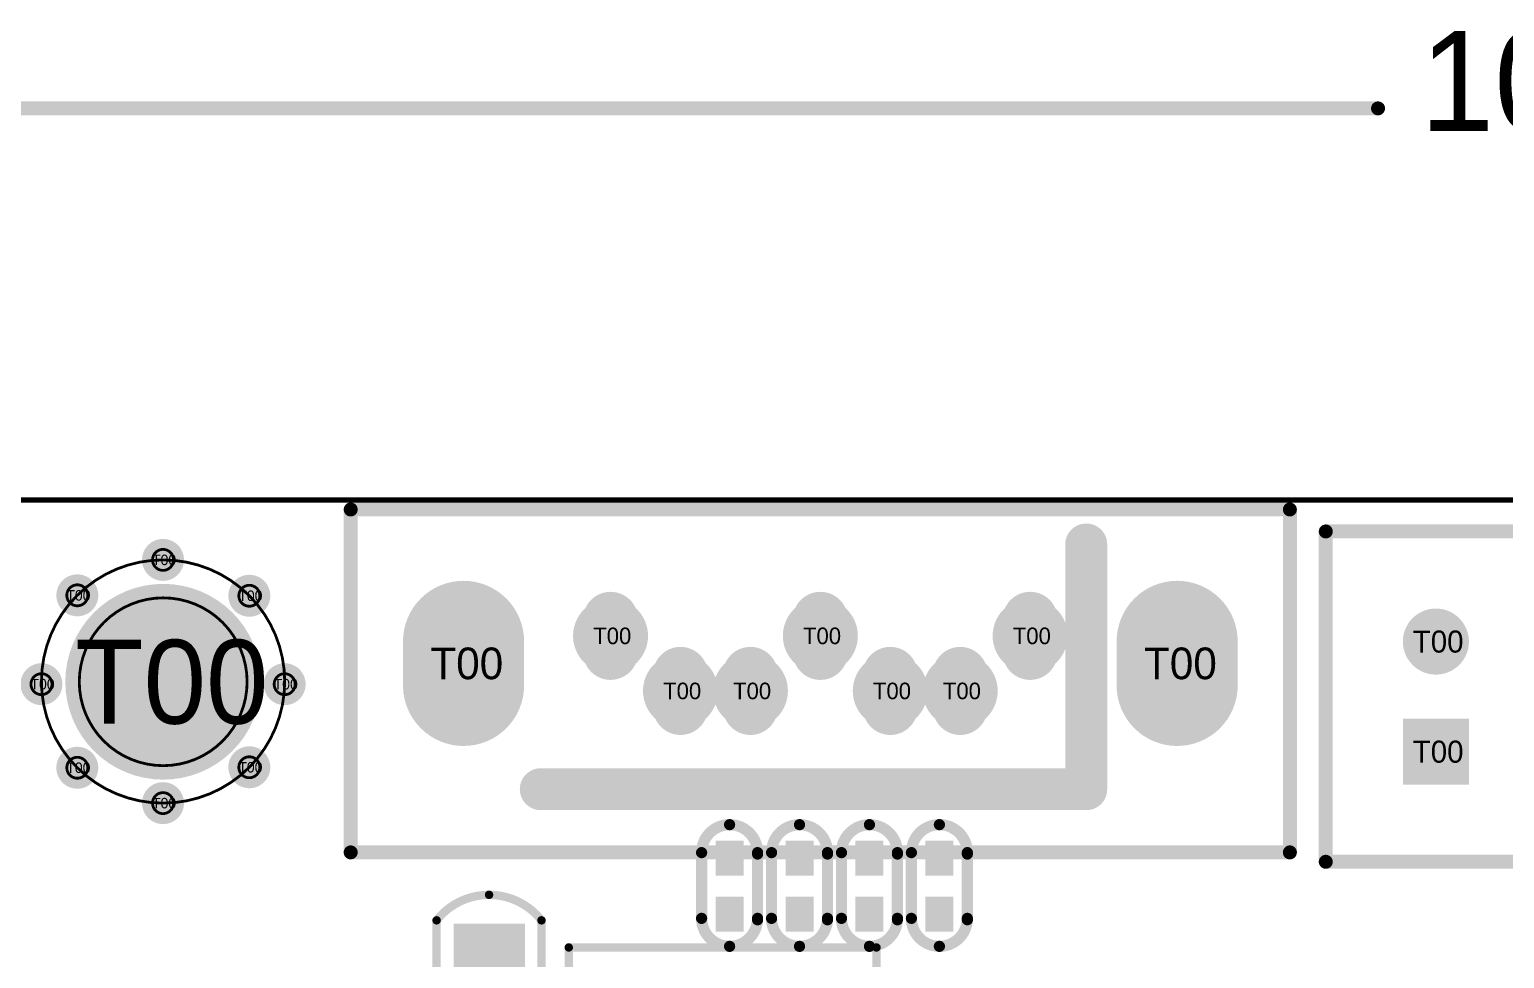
# Model space of a CAD drawing. Extents: x -400 to 4142, y 20 to 2756.
# Drawn here: x 844 to 1899, y 2092 to 2756 of the extents above; entities that cross this region are included whole.
import ezdxf
from ezdxf.enums import TextEntityAlignment as Align

# ---------------------------------------------------------------- set-up
doc = ezdxf.new("R2010")
doc.units = 0
doc.header["$MEASUREMENT"] = 0
for name, color, linetype in [('2DLINES_1', 3, 'Continuous'), ('BOARD_OUTLINE', 1, 'Continuous'), ('COMP_OUTLINE_BOTTOM', 6, 'Continuous'), ('COMP_OUTLINE_TOP', 4, 'Continuous'), ('PADLAYER_BOTTOM', 7, 'Continuous'), ('PADLAYER_TOP', 5, 'Continuous'), ('TEXT_1', 2, 'Continuous'), ('TOOL_TOP', 8, 'Continuous'), ('TOOLCODE_TOP', 9, 'Continuous')]:
    doc.layers.add(name, color=color, linetype=linetype)

msp = doc.modelspace()

# ---------------------------------------------------------------- linework, layer by layer
at = {"layer": '2DLINES_1', "const_width": 10}
msp.add_lwpolyline([(30, 2700), (1808.636, 2700)], dxfattribs=at)
at = {"layer": '2DLINES_1', "const_width": 5}
msp.add_lwpolyline([(1806.136, 2700, 1), (1811.136, 2700, 1)], format="xyb", close=True, dxfattribs=at)
at = {"layer": 'BOARD_OUTLINE', "const_width": 3.937}
msp.add_lwpolyline([(3930.866, 2420), (73.858, 2420, 0.414214)], format="xyb", dxfattribs=at)
at = {"layer": 'COMP_OUTLINE_BOTTOM', "const_width": 8}
for points in [[(1344.982, 2187.809, 0.414214), (1324.982, 2167.809)], [(1364.982, 2167.809, 0.414214), (1344.982, 2187.809, 0.414214)], [(1394.982, 2187.809, 0.414214), (1374.982, 2167.809)], [(1414.982, 2167.809, 0.414214), (1394.982, 2187.809, 0.414214)], [(1444.982, 2187.809, 0.414214), (1424.982, 2167.809)], [(1464.982, 2167.809, 0.414214), (1444.982, 2187.809, 0.414214)], [(1494.982, 2187.809, 0.414214), (1474.982, 2167.809)], [(1514.982, 2167.809, 0.414214), (1494.982, 2187.809, 0.414214)], [(1324.982, 2120.809, 0.414214), (1344.982, 2100.809, 0.414214)], [(1344.982, 2100.809, 0.414214), (1364.982, 2120.809)], [(1374.982, 2120.809, 0.414214), (1394.982, 2100.809, 0.414214)], [(1394.982, 2100.809, 0.414214), (1414.982, 2120.809)], [(1424.982, 2120.809, 0.414214), (1444.982, 2100.809, 0.414214)], [(1444.982, 2100.809, 0.414214), (1464.982, 2120.809)], [(1474.982, 2120.809, 0.414214), (1494.982, 2100.809, 0.414214)], [(1494.982, 2100.809, 0.414214), (1514.982, 2120.809)]]:
    msp.add_lwpolyline(points, format="xyb", dxfattribs=at)
at = {"layer": 'COMP_OUTLINE_BOTTOM', "const_width": 4}
for points in [[(1342.982, 2187.809, 1), (1346.982, 2187.809, 1)], [(1342.982, 2187.809, 1), (1346.982, 2187.809, 1)], [(1392.982, 2187.809, 1), (1396.982, 2187.809, 1)], [(1392.982, 2187.809, 1), (1396.982, 2187.809, 1)], [(1442.982, 2187.809, 1), (1446.982, 2187.809, 1)], [(1442.982, 2187.809, 1), (1446.982, 2187.809, 1)], [(1492.982, 2187.809, 1), (1496.982, 2187.809, 1)], [(1492.982, 2187.809, 1), (1496.982, 2187.809, 1)], [(1322.982, 2167.809, 1), (1326.982, 2167.809, 1)], [(1322.982, 2167.809, 1), (1326.982, 2167.809, 1)], [(1362.982, 2167.809, 1), (1366.982, 2167.809, 1)], [(1362.982, 2166.809, 1), (1366.982, 2166.809, 1)], [(1372.982, 2167.809, 1), (1376.982, 2167.809, 1)], [(1372.982, 2167.809, 1), (1376.982, 2167.809, 1)], [(1412.982, 2167.809, 1), (1416.982, 2167.809, 1)], [(1412.982, 2166.809, 1), (1416.982, 2166.809, 1)], [(1422.982, 2167.809, 1), (1426.982, 2167.809, 1)], [(1422.982, 2167.809, 1), (1426.982, 2167.809, 1)], [(1462.982, 2167.809, 1), (1466.982, 2167.809, 1)], [(1462.982, 2166.809, 1), (1466.982, 2166.809, 1)], [(1472.982, 2167.809, 1), (1476.982, 2167.809, 1)], [(1472.982, 2167.809, 1), (1476.982, 2167.809, 1)], [(1512.982, 2167.809, 1), (1516.982, 2167.809, 1)], [(1512.982, 2166.809, 1), (1516.982, 2166.809, 1)], [(1322.982, 2120.809, 1), (1326.982, 2120.809, 1)], [(1322.982, 2120.809, 1), (1326.982, 2120.809, 1)], [(1362.982, 2120.809, 1), (1366.982, 2120.809, 1)], [(1362.982, 2119.809, 1), (1366.982, 2119.809, 1)], [(1372.982, 2120.809, 1), (1376.982, 2120.809, 1)], [(1372.982, 2120.809, 1), (1376.982, 2120.809, 1)], [(1412.982, 2120.809, 1), (1416.982, 2120.809, 1)], [(1412.982, 2119.809, 1), (1416.982, 2119.809, 1)], [(1422.982, 2120.809, 1), (1426.982, 2120.809, 1)], [(1422.982, 2120.809, 1), (1426.982, 2120.809, 1)], [(1462.982, 2120.809, 1), (1466.982, 2120.809, 1)], [(1462.982, 2119.809, 1), (1466.982, 2119.809, 1)], [(1472.982, 2120.809, 1), (1476.982, 2120.809, 1)], [(1472.982, 2120.809, 1), (1476.982, 2120.809, 1)], [(1512.982, 2120.809, 1), (1516.982, 2120.809, 1)], [(1512.982, 2119.809, 1), (1516.982, 2119.809, 1)], [(1342.982, 2100.809, 1), (1346.982, 2100.809, 1)], [(1342.982, 2100.809, 1), (1346.982, 2100.809, 1)], [(1392.982, 2100.809, 1), (1396.982, 2100.809, 1)], [(1392.982, 2100.809, 1), (1396.982, 2100.809, 1)], [(1442.982, 2100.809, 1), (1446.982, 2100.809, 1)], [(1442.982, 2100.809, 1), (1446.982, 2100.809, 1)], [(1492.982, 2100.809, 1), (1496.982, 2100.809, 1)], [(1492.982, 2100.809, 1), (1496.982, 2100.809, 1)]]:
    msp.add_lwpolyline(points, format="xyb", close=True, dxfattribs=at)
at = {"layer": 'COMP_OUTLINE_BOTTOM', "const_width": 8}
for points in [[(1324.982, 2167.809), (1324.982, 2120.809)], [(1364.982, 2166.809), (1364.982, 2119.809)], [(1374.982, 2167.809), (1374.982, 2120.809)], [(1414.982, 2166.809), (1414.982, 2119.809)], [(1424.982, 2167.809), (1424.982, 2120.809)], [(1464.982, 2166.809), (1464.982, 2119.809)], [(1474.982, 2167.809), (1474.982, 2120.809)], [(1514.982, 2166.809), (1514.982, 2119.809)]]:
    msp.add_lwpolyline(points, dxfattribs=at)
at = {"layer": 'COMP_OUTLINE_TOP'}
for points, const_width in [([(1074.076, 2167.982), (1074.076, 2413.179)], 10), ([(1074.076, 2413.179), (1745.585, 2413.179)], 10), ([(1745.585, 2413.179), (1745.585, 2167.982)], 10), ([(1599.982, 2213.179), (1599.982, 2388.179)], 30), ([(1771.26, 2161.26), (1771.26, 2397.48)], 10), ([(1771.26, 2397.48), (3739.764, 2397.48)], 10), ([(1209.982, 2213.179), (1599.982, 2213.179)], 30), ([(1745.585, 2167.982), (1074.076, 2167.982)], 10), ([(3739.764, 2161.259), (1771.26, 2161.26)], 10), ([(1230, 1870), (1230, 2100)], 6), ([(1230, 2100), (1450, 2100)], 6), ([(1450, 2100), (1450, 1870)], 6)]:
    msp.add_lwpolyline(points, dxfattribs=dict(at, const_width=const_width))
for points, const_width in [([(1071.576, 2413.179, 1), (1076.576, 2413.179, 1)], 5), ([(1071.576, 2413.179, 1), (1076.576, 2413.179, 1)], 5), ([(1743.085, 2413.179, 1), (1748.085, 2413.179, 1)], 5), ([(1743.085, 2413.179, 1), (1748.085, 2413.179, 1)], 5), ([(1592.482, 2388.179, 1), (1607.482, 2388.179, 1)], 15), ([(1768.76, 2397.48, 1), (1773.76, 2397.48, 1)], 5), ([(1768.76, 2397.48, 1), (1773.76, 2397.48, 1)], 5), ([(1202.482, 2213.179, 1), (1217.482, 2213.179, 1)], 15), ([(1592.482, 2213.179, 1), (1607.482, 2213.179, 1)], 15), ([(1592.482, 2213.179, 1), (1607.482, 2213.179, 1)], 15), ([(1071.576, 2167.982, 1), (1076.576, 2167.982, 1)], 5), ([(1071.576, 2167.982, 1), (1076.576, 2167.982, 1)], 5), ([(1743.085, 2167.982, 1), (1748.085, 2167.982, 1)], 5), ([(1743.085, 2167.982, 1), (1748.085, 2167.982, 1)], 5), ([(1768.76, 2161.26, 1), (1773.76, 2161.26, 1)], 5), ([(1768.76, 2161.26, 1), (1773.76, 2161.26, 1)], 5), ([(1171.481, 2137.631, 1), (1174.481, 2137.631, 1)], 3), ([(1171.481, 2137.631, 1), (1174.481, 2137.631, 1)], 3), ([(1133.981, 2119.392, 1), (1136.981, 2119.392, 1)], 3), ([(1133.981, 2119.392, 1), (1136.981, 2119.392, 1)], 3), ([(1208.981, 2119.392, 1), (1211.981, 2119.392, 1)], 3), ([(1208.981, 2119.392, 1), (1211.981, 2119.392, 1)], 3), ([(1228.5, 2100, 1), (1231.5, 2100, 1)], 3), ([(1228.5, 2100, 1), (1231.5, 2100, 1)], 3), ([(1448.5, 2100, 1), (1451.5, 2100, 1)], 3), ([(1448.5, 2100, 1), (1451.5, 2100, 1)], 3)]:
    msp.add_lwpolyline(points, format="xyb", close=True, dxfattribs=dict(at, const_width=const_width))
for points, const_width in [([(852.957, 2290.18, 1), (1026.883, 2290.18, 1), (852.957, 2290.18)], 2), ([(1135.481, 2119.392, -0.230282), (1172.981, 2137.631, -0.230282)], 6), ([(1172.981, 2137.631, -0.230282), (1210.481, 2119.392)], 6), ([(1135.481, 1987.005), (1135.481, 2119.392, -0.230282)], 6), ([(1210.481, 2119.392), (1210.481, 1987.005, -0.169436)], 6)]:
    msp.add_lwpolyline(points, format="xyb", dxfattribs=dict(at, const_width=const_width))
at = {"layer": 'PADLAYER_BOTTOM'}
for points, const_width in [([(932.38, 2377.15, 1), (947.38, 2377.15, 1)], 15), ([(871.1, 2351.81, 1), (886.1, 2351.81, 1)], 15), ([(994.09, 2351.5, 1), (1009.09, 2351.5, 1)], 15), ([(905, 2290, 1), (975, 2290, 1)], 70), ([(1133.102, 2318.886, 1), (1176.409, 2318.886, 1)], 43.307), ([(1250.031, 2334.634, 1), (1269.716, 2334.634, 1)], 19.685), ([(1400.031, 2334.635, 1), (1419.716, 2334.635, 1)], 19.685), ([(1550.031, 2334.635, 1), (1569.716, 2334.635, 1)], 19.685), ([(1643.338, 2318.887, 1), (1686.645, 2318.887, 1)], 43.307), ([(1838.189, 2318.74, 1), (1861.811, 2318.74, 1)], 23.622), ([(1133.102, 2287.39, 1), (1176.409, 2287.39, 1)], 43.307), ([(1250.031, 2311.012, 1), (1269.716, 2311.012, 1)], 19.685), ([(1400.031, 2311.012, 1), (1419.716, 2311.012, 1)], 19.685), ([(1550.031, 2311.013, 1), (1569.716, 2311.013, 1)], 19.685), ([(1643.338, 2287.391, 1), (1686.645, 2287.391, 1)], 43.307), ([(1300.031, 2295.264, 1), (1319.716, 2295.264, 1)], 19.685), ([(1350.031, 2295.264, 1), (1369.716, 2295.264, 1)], 19.685), ([(1450.031, 2295.264, 1), (1469.716, 2295.264, 1)], 19.685), ([(1500.031, 2295.264, 1), (1519.716, 2295.264, 1)], 19.685), ([(845.47, 2288.28, 1), (860.47, 2288.28, 1)], 15), ([(1019.35, 2288.26, 1), (1034.35, 2288.26, 1)], 15), ([(1300.031, 2271.642, 1), (1319.716, 2271.642, 1)], 19.685), ([(1350.031, 2271.642, 1), (1369.716, 2271.642, 1)], 19.685), ([(1450.031, 2271.642, 1), (1469.716, 2271.642, 1)], 19.685), ([(1500.031, 2271.642, 1), (1519.716, 2271.642, 1)], 19.685), ([(871.09, 2228.51, 1), (886.09, 2228.51, 1)], 15), ([(994.07, 2228.86, 1), (1009.07, 2228.86, 1)], 15), ([(932.38, 2203.21, 1), (947.38, 2203.21, 1)], 15)]:
    msp.add_lwpolyline(points, format="xyb", close=True, dxfattribs=dict(at, const_width=const_width))
for points in [[(1240.188, 2334.634), (1240.188, 2311.012), (1279.558, 2334.634), (1279.558, 2311.012)], [(1390.188, 2334.635), (1390.188, 2311.012), (1429.558, 2334.635), (1429.558, 2311.012)], [(1540.188, 2334.635), (1540.188, 2311.013), (1579.558, 2334.635), (1579.558, 2311.013)], [(1111.448, 2318.886), (1111.448, 2287.39), (1198.062, 2318.886), (1198.062, 2287.39)], [(1621.684, 2318.887), (1621.684, 2287.391), (1708.298, 2318.887), (1708.298, 2287.391)], [(1290.188, 2295.264), (1290.188, 2271.642), (1329.558, 2295.264), (1329.558, 2271.642)], [(1340.188, 2295.264), (1340.188, 2271.642), (1379.558, 2295.264), (1379.558, 2271.642)], [(1440.188, 2295.264), (1440.188, 2271.642), (1479.558, 2295.264), (1479.558, 2271.642)], [(1490.188, 2295.264), (1490.188, 2271.642), (1529.558, 2295.264), (1529.558, 2271.642)], [(1873.622, 2216.378), (1873.622, 2263.622), (1826.378, 2216.378), (1826.378, 2263.622)], [(1354.982, 2151.309), (1354.982, 2176.309), (1334.982, 2151.309), (1334.982, 2176.309)], [(1404.982, 2151.309), (1404.982, 2176.309), (1384.982, 2151.309), (1384.982, 2176.309)], [(1454.982, 2151.309), (1454.982, 2176.309), (1434.982, 2151.309), (1434.982, 2176.309)], [(1504.982, 2151.309), (1504.982, 2176.309), (1484.982, 2151.309), (1484.982, 2176.309)], [(1354.982, 2111.309), (1354.982, 2136.309), (1334.982, 2111.309), (1334.982, 2136.309)], [(1404.982, 2111.309), (1404.982, 2136.309), (1384.982, 2111.309), (1384.982, 2136.309)], [(1454.982, 2111.309), (1454.982, 2136.309), (1434.982, 2111.309), (1434.982, 2136.309)], [(1504.982, 2111.309), (1504.982, 2136.309), (1484.982, 2111.309), (1484.982, 2136.309)]]:
    msp.add_solid(points, dxfattribs=at)
at = {"layer": 'PADLAYER_TOP'}
for points, const_width in [([(932.38, 2377.15, 1), (947.38, 2377.15, 1)], 15), ([(871.1, 2351.81, 1), (886.1, 2351.81, 1)], 15), ([(994.09, 2351.5, 1), (1009.09, 2351.5, 1)], 15), ([(905, 2290, 1), (975, 2290, 1)], 70), ([(1133.102, 2318.886, 1), (1176.409, 2318.886, 1)], 43.307), ([(1250.031, 2334.634, 1), (1269.716, 2334.634, 1)], 19.685), ([(1400.031, 2334.635, 1), (1419.716, 2334.635, 1)], 19.685), ([(1550.031, 2334.635, 1), (1569.716, 2334.635, 1)], 19.685), ([(1643.338, 2318.887, 1), (1686.645, 2318.887, 1)], 43.307), ([(1838.189, 2318.74, 1), (1861.811, 2318.74, 1)], 23.622), ([(1133.102, 2287.39, 1), (1176.409, 2287.39, 1)], 43.307), ([(1250.031, 2311.012, 1), (1269.716, 2311.012, 1)], 19.685), ([(1400.031, 2311.012, 1), (1419.716, 2311.012, 1)], 19.685), ([(1550.031, 2311.013, 1), (1569.716, 2311.013, 1)], 19.685), ([(1643.338, 2287.391, 1), (1686.645, 2287.391, 1)], 43.307), ([(1300.031, 2295.264, 1), (1319.716, 2295.264, 1)], 19.685), ([(1350.031, 2295.264, 1), (1369.716, 2295.264, 1)], 19.685), ([(1450.031, 2295.264, 1), (1469.716, 2295.264, 1)], 19.685), ([(1500.031, 2295.264, 1), (1519.716, 2295.264, 1)], 19.685), ([(845.47, 2288.28, 1), (860.47, 2288.28, 1)], 15), ([(1019.35, 2288.26, 1), (1034.35, 2288.26, 1)], 15), ([(1300.031, 2271.642, 1), (1319.716, 2271.642, 1)], 19.685), ([(1350.031, 2271.642, 1), (1369.716, 2271.642, 1)], 19.685), ([(1450.031, 2271.642, 1), (1469.716, 2271.642, 1)], 19.685), ([(1500.031, 2271.642, 1), (1519.716, 2271.642, 1)], 19.685), ([(871.09, 2228.51, 1), (886.09, 2228.51, 1)], 15), ([(994.07, 2228.86, 1), (1009.07, 2228.86, 1)], 15), ([(932.38, 2203.21, 1), (947.38, 2203.21, 1)], 15)]:
    msp.add_lwpolyline(points, format="xyb", close=True, dxfattribs=dict(at, const_width=const_width))
for points in [[(1240.188, 2334.634), (1240.188, 2311.012), (1279.558, 2334.634), (1279.558, 2311.012)], [(1390.188, 2334.635), (1390.188, 2311.012), (1429.558, 2334.635), (1429.558, 2311.012)], [(1540.188, 2334.635), (1540.188, 2311.013), (1579.558, 2334.635), (1579.558, 2311.013)], [(1111.448, 2318.886), (1111.448, 2287.39), (1198.062, 2318.886), (1198.062, 2287.39)], [(1621.684, 2318.887), (1621.684, 2287.391), (1708.298, 2318.887), (1708.298, 2287.391)], [(1290.188, 2295.264), (1290.188, 2271.642), (1329.558, 2295.264), (1329.558, 2271.642)], [(1340.188, 2295.264), (1340.188, 2271.642), (1379.558, 2295.264), (1379.558, 2271.642)], [(1440.188, 2295.264), (1440.188, 2271.642), (1479.558, 2295.264), (1479.558, 2271.642)], [(1490.188, 2295.264), (1490.188, 2271.642), (1529.558, 2295.264), (1529.558, 2271.642)], [(1873.622, 2216.378), (1873.622, 2263.622), (1826.378, 2216.378), (1826.378, 2263.622)], [(1198.791, 2116.96), (1147.611, 2116.96), (1198.791, 2077.59), (1147.611, 2077.59)]]:
    msp.add_solid(points, dxfattribs=at)
at = {"layer": 'TOOL_TOP'}
for points, const_width in [([(932.38, 2377.15, 1), (947.38, 2377.15, 1), (932.38, 2377.15)], 2), ([(871.1, 2351.81, 1), (886.1, 2351.81, 1), (871.1, 2351.81)], 2), ([(994.09, 2351.5, 1), (1009.09, 2351.5, 1), (994.09, 2351.5)], 2), ([(880, 2290, 1), (1000, 2290, 1), (880, 2290)], 2), ([(1248.062, 2322.823, 1), (1271.684, 2322.823, 1), (1248.062, 2322.823)], 30), ([(1398.062, 2322.824, 1), (1421.684, 2322.824, 1), (1398.062, 2322.824)], 30), ([(1548.062, 2322.824, 1), (1571.684, 2322.824, 1), (1548.062, 2322.824)], 30), ([(1132.117, 2303.138, 1), (1177.393, 2303.138, 1), (1132.117, 2303.138)], 30), ([(1642.354, 2303.139, 1), (1687.629, 2303.139, 1), (1642.354, 2303.139)], 30), ([(1834.252, 2318.74, 1), (1865.748, 2318.74, 1), (1834.252, 2318.74)], 10), ([(1298.062, 2283.453, 1), (1321.684, 2283.453, 1), (1298.062, 2283.453)], 30), ([(1348.062, 2283.453, 1), (1371.684, 2283.453, 1), (1348.062, 2283.453)], 30), ([(1448.062, 2283.453, 1), (1471.684, 2283.453, 1), (1448.062, 2283.453)], 30), ([(1498.062, 2283.453, 1), (1521.684, 2283.453, 1), (1498.062, 2283.453)], 30), ([(845.47, 2288.28, 1), (860.47, 2288.28, 1), (845.47, 2288.28)], 2), ([(1019.35, 2288.26, 1), (1034.35, 2288.26, 1), (1019.35, 2288.26)], 2), ([(1834.252, 2240, 1), (1865.748, 2240, 1), (1834.252, 2240)], 10), ([(871.09, 2228.51, 1), (886.09, 2228.51, 1), (871.09, 2228.51)], 2), ([(994.07, 2228.86, 1), (1009.07, 2228.86, 1), (994.07, 2228.86)], 2), ([(932.38, 2203.21, 1), (947.38, 2203.21, 1), (932.38, 2203.21)], 2)]:
    msp.add_lwpolyline(points, format="xyb", dxfattribs=dict(at, const_width=const_width))

# ---------------------------------------------------------------- texts
at = {"layer": 'TEXT_1'}
msp.add_text('100mm', height=71.429, dxfattribs=at).set_placement((1838.636, 2662.5), align=Align.BOTTOM_LEFT)
at = {"layer": 'TOOLCODE_TOP'}
for height, p in [(7.5, (932.005, 2373.4)), (7.5, (870.725, 2348.06)), (7.5, (993.715, 2347.75)), (60, (877, 2260)), (11.811, (1247.472, 2316.918)), (11.811, (1397.472, 2316.918)), (11.811, (1547.472, 2316.918)), (15.748, (1833.465, 2310.866)), (22.6378, (1130.986, 2291.819)), (22.6378, (1641.222, 2291.82)), (7.5, (845.095, 2284.53)), (7.5, (1018.975, 2284.51)), (11.811, (1297.472, 2277.548)), (11.811, (1347.472, 2277.548)), (11.811, (1447.472, 2277.548)), (11.811, (1497.472, 2277.548)), (15.748, (1833.465, 2232.126)), (7.5, (870.715, 2224.76)), (7.5, (993.695, 2225.11)), (7.5, (932.005, 2199.46))]:
    msp.add_text('T00', height=height, dxfattribs=at).set_placement(p)

doc.saveas('drawing.dxf')
